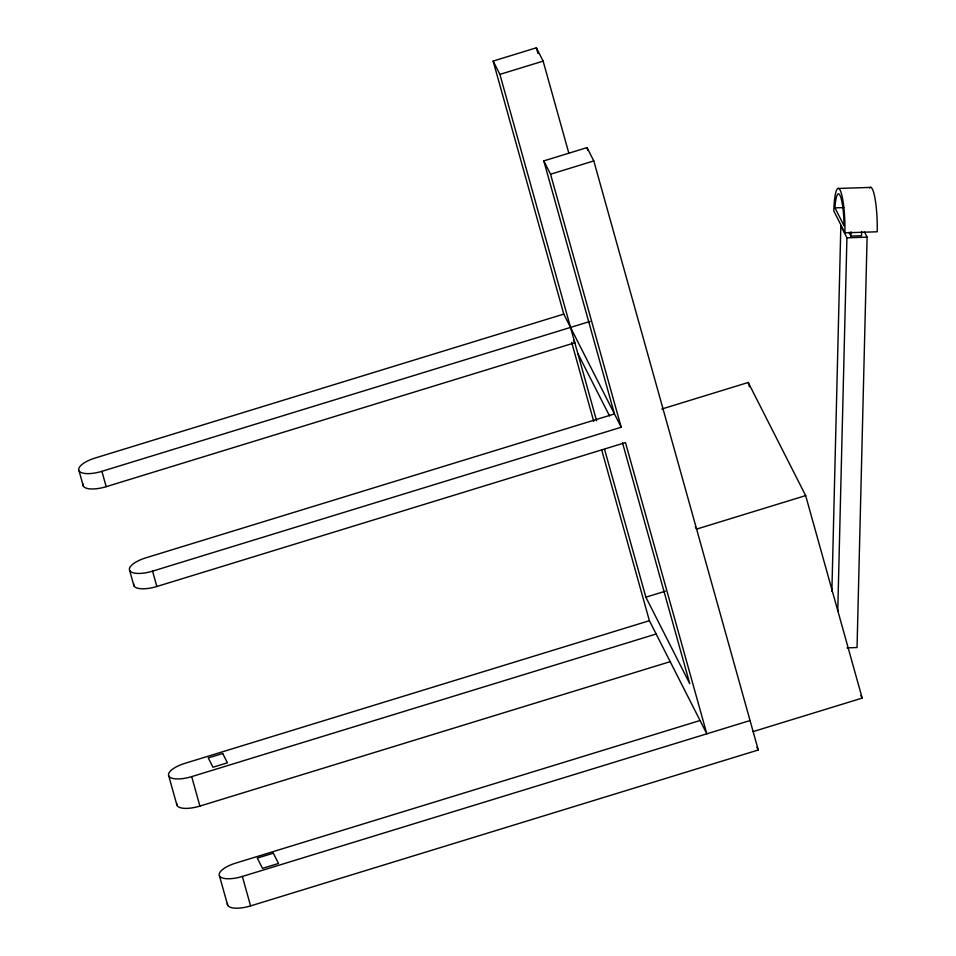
<?xml version="1.0" encoding="UTF-8"?>
<svg xmlns="http://www.w3.org/2000/svg" width="956" height="956" viewBox="0 0 956 956"><rect width="100%" height="100%" fill="white"/><g stroke="black" fill="none" stroke-linecap="round" stroke-linejoin="round"><path stroke-width="1.43" d="M831.875 591.441L840.838 225.843L846.92 237.817L837.767 610.884M861.655 231.436L861.547 235.738L850.888 236.084L850.995 231.782M864.403 231.83L867.104 237.16L857.042 647.535L846.956 647.857M834.97 207.882L835.054 206.233A28.083 4.589 88.1 0 1 840.013 195.383A28.083 4.589 88.1 0 1 844.005 223.871L844.005 225.664L834.97 207.882L843.79 207.595M133.948 585.837L129.657 570.493A20.47 7.337 -15.6 0 0 152.566 571.15L621.209 427.236L563.777 314.106L493.141 61.076L536.376 47.8L543.128 61.112L568.82 153.115M493.141 61.076L499.892 74.389L543.128 61.112M129.657 570.493A20.47 7.337 -15.6 0 1 145.814 557.85L614.445 413.924L543.797 160.895L587.044 147.618L593.795 160.931L758.275 749.994L250.58 905.906A20.47 7.337 -15.6 0 1 227.468 903.324M543.797 160.895L550.56 174.207L593.795 160.931M563.777 314.106L95.146 458.02A20.47 7.337 -15.6 0 0 79.001 470.675L83.28 486.018M79.001 470.675A20.47 7.337 -15.6 0 0 101.898 471.332L590.067 321.419M83.076 484.095A20.47 7.337 -15.6 0 0 106.188 486.676L574.819 342.762L573.469 340.097M661.839 409.013L748.237 382.472L805.657 495.602L862.192 698.095L753.125 731.591M133.732 583.913A20.47 7.337 -15.6 0 0 156.856 586.494L625.487 442.58L706.807 733.826L649.387 620.695L601.718 449.965M805.657 495.602L696.589 529.098L695.239 526.433M604.622 449.511L645.862 597.189L665.388 591.19M649.387 620.695L184.938 763.33A20.47 7.337 -15.6 0 0 168.782 775.973L177.003 805.43M168.782 775.973A20.47 7.337 -15.6 0 0 191.69 776.63L656.139 634.007M176.8 803.506A20.47 7.337 -15.6 0 0 199.912 806.087L670.526 661.564M700.055 720.513L235.594 863.149A20.47 7.337 -15.6 0 0 219.45 875.792L227.671 905.248M219.45 875.792A20.47 7.337 -15.6 0 0 242.358 876.461L750.042 720.549M838.687 188.44L870.976 187.388M844.901 232.834A33.58 5.485 88.1 0 0 840.145 190.184A33.58 5.485 88.1 0 0 833.823 211.013L844.901 232.834L877.202 231.782A33.58 5.485 88.1 0 0 869.566 187.926M846.92 237.817L867.104 237.16M848.964 232.308L850.888 236.084M860.854 695.466L862.192 698.095M577.806 353.445L609.558 415.991M756.913 747.341L758.275 749.994M645.862 597.189L689.766 683.695L622.511 442.819M748.237 382.472L749.432 386.786M587.044 147.618L587.844 150.498M536.376 47.8L537.989 53.548M550.56 174.207L621.209 427.236M499.892 74.389L596.616 420.831M571.676 342.368L593.7 421.273M242.358 876.461L250.58 905.906M152.566 571.15L156.856 586.494M191.69 776.63L199.912 806.087M101.898 471.332L106.188 486.676M222.7 753.495L208.253 757.929L212.973 767.238L227.42 762.804L222.7 753.495M273.308 853.194L257.295 858.118L262.494 868.371L278.507 863.447L273.308 853.194"/></g></svg>
